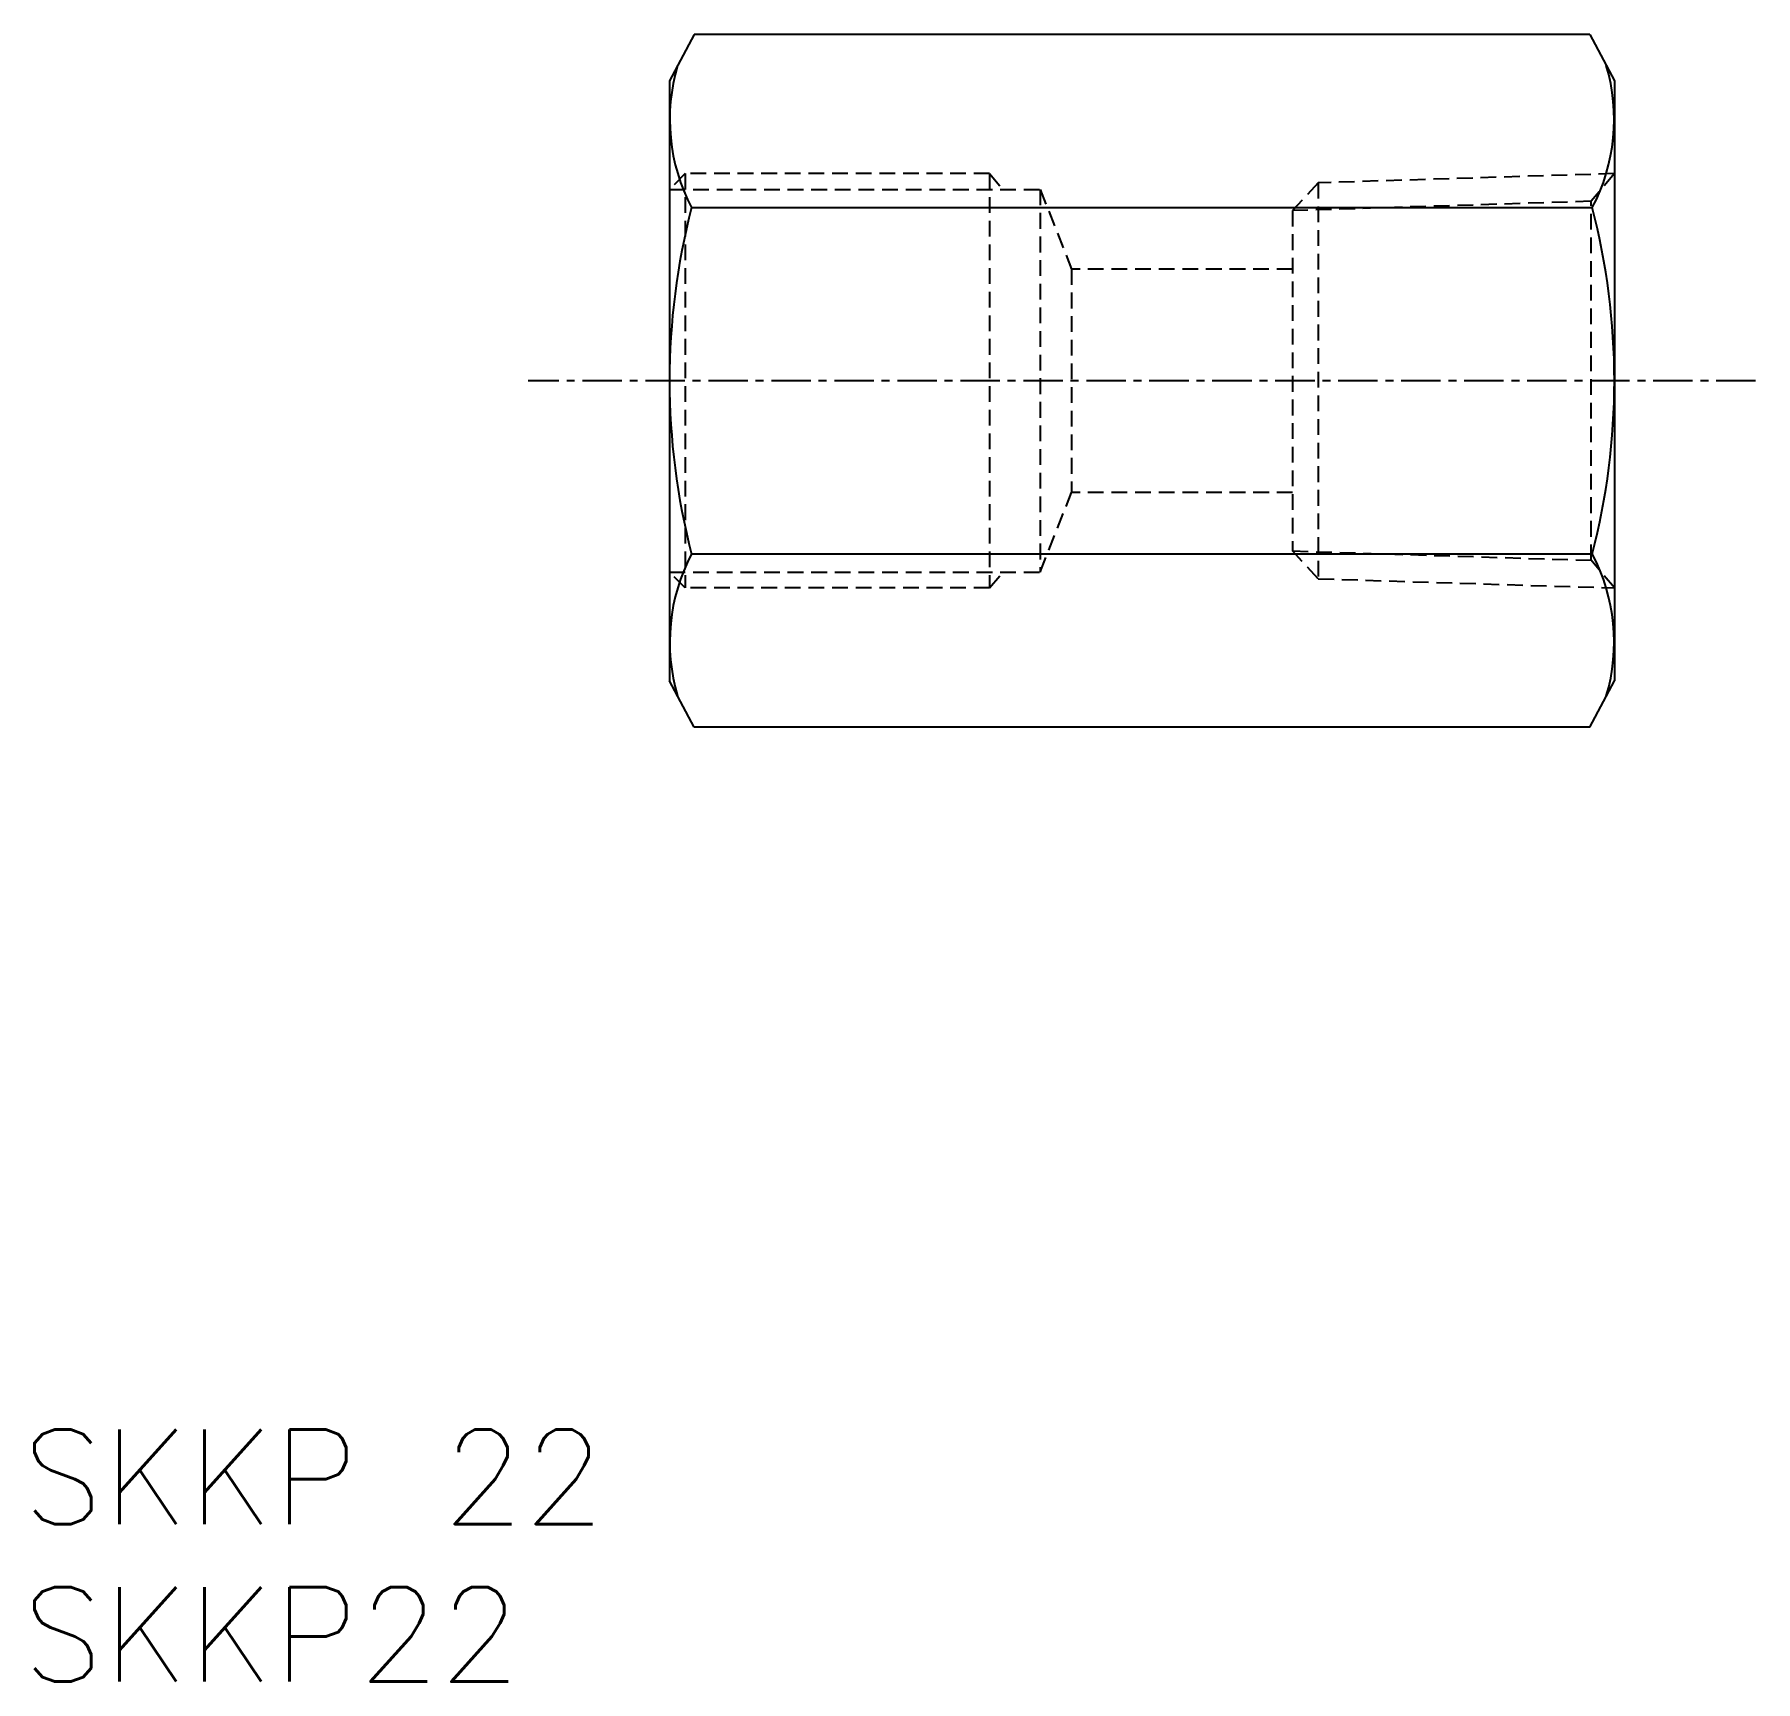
# Model space of a CAD drawing. Extents: x 0.4 to 55, y 0 to 52.3.
import ezdxf

# ---------------------------------------------------------------- set-up
doc = ezdxf.new("R2010")
doc.units = 0
doc.linetypes.add('CENTER', pattern=[2, 1.25, -0.25, 0.25, -0.25])
doc.linetypes.add('DASHED', pattern=[0.75, 0.5, -0.25])
doc.layers.get('0').update_dxf_attribs({"linetype": 'CONTINUOUS'})
doc.layers.add('CENTER', color=1, linetype='CENTER')
doc.styles.get("Standard").update_dxf_attribs({"font": 'txt.shx'})

# ---------------------------------------------------------------- blocks, each defined once
blk = doc.blocks.new('*U1')
at = {"color": 7, "linetype": 'CONTINUOUS'}
blk.add_text('SKKP22', height=3, dxfattribs=at).set_placement((0, 0))
blk = doc.blocks.new('*U2')
at = {"color": 7, "linetype": 'CONTINUOUS'}
blk.add_text('SKKP 22', height=3, dxfattribs=at).set_placement((0, 5))

msp = doc.modelspace()

# ---------------------------------------------------------------- linework, layer by layer
at = {"color": 7, "linetype": 'CONTINUOUS'}
for p, q in [((21.332, 52.302), (20.552, 50.828)), ((49.772, 52.302), (21.332, 52.302)), ((49.772, 52.302), (50.552, 50.828)), ((20.552, 50.828), (20.552, 31.778)), ((50.552, 50.828), (50.552, 31.778)), ((21.252, 46.803), (49.852, 46.803)), ((21.252, 35.804), (49.852, 35.804)), ((21.332, 30.305), (20.552, 31.778)), ((49.772, 30.305), (50.552, 31.778)), ((49.772, 30.305), (21.332, 30.305))]:
    msp.add_line(p, q, dxfattribs=at)
at = {"color": 3, "linetype": 'DASHED'}
for p, q in [((21.052, 47.882), (20.552, 47.382)), ((21.052, 47.882), (21.052, 34.725)), ((30.715, 47.882), (21.052, 47.882)), ((30.715, 47.882), (30.715, 34.725)), ((30.715, 47.882), (31.134, 47.382)), ((41.152, 47.588), (40.334, 46.706)), ((50.552, 47.882), (41.152, 47.588)), ((41.152, 47.588), (41.152, 35.019)), ((50.552, 47.882), (49.814, 47.002)), ((20.552, 47.382), (20.552, 35.225)), ((20.552, 47.382), (32.315, 47.382)), ((32.315, 47.382), (32.315, 35.225)), ((32.315, 47.382), (33.315, 44.853)), ((49.814, 47.002), (40.337, 46.706)), ((49.814, 35.604), (49.814, 47.002)), ((40.334, 46.706), (40.337, 35.897)), ((40.335, 44.853), (33.315, 44.853)), ((33.315, 44.853), (33.315, 37.753)), ((32.315, 35.225), (33.315, 37.753)), ((40.336, 37.753), (33.315, 37.753)), ((40.334, 35.9), (49.814, 35.604)), ((41.152, 35.019), (40.334, 35.9)), ((50.552, 34.725), (49.814, 35.604)), ((20.552, 35.225), (32.315, 35.225)), ((21.052, 34.725), (20.552, 35.225)), ((30.715, 34.725), (31.134, 35.225)), ((41.152, 35.019), (50.552, 34.725)), ((30.715, 34.725), (21.052, 34.725))]:
    msp.add_line(p, q, dxfattribs=at)
at = {"color": 7, "linetype": 'CONTINUOUS'}
for centre, radius, start, end in [((26.558, 49.602), 5.999, 163.4516, 207.8166), ((44.546, 49.602), 5.999, 332.1834, 16.5484), ((42.508, 41.303), 21.956, 165.4946, 194.5054), ((28.596, 41.303), 21.956, 345.4946, 14.5054), ((26.558, 33.005), 5.999, 152.1834, 196.5484), ((44.546, 33.005), 5.999, 343.4516, 27.8166)]:
    msp.add_arc(centre, radius, start, end, dxfattribs=at)
at = {"layer": 'CENTER', "color": 1, "linetype": 'CENTER'}
msp.add_line((55.036, 41.303), (16.068, 41.303), dxfattribs=at)

# ---------------------------------------------------------------- block references
at = {"color": 7, "linetype": 'CONTINUOUS'}
for name in ['*U2', '*U1']:
    msp.add_blockref(name, (0, 0), dxfattribs=at)

doc.saveas('drawing.dxf')
